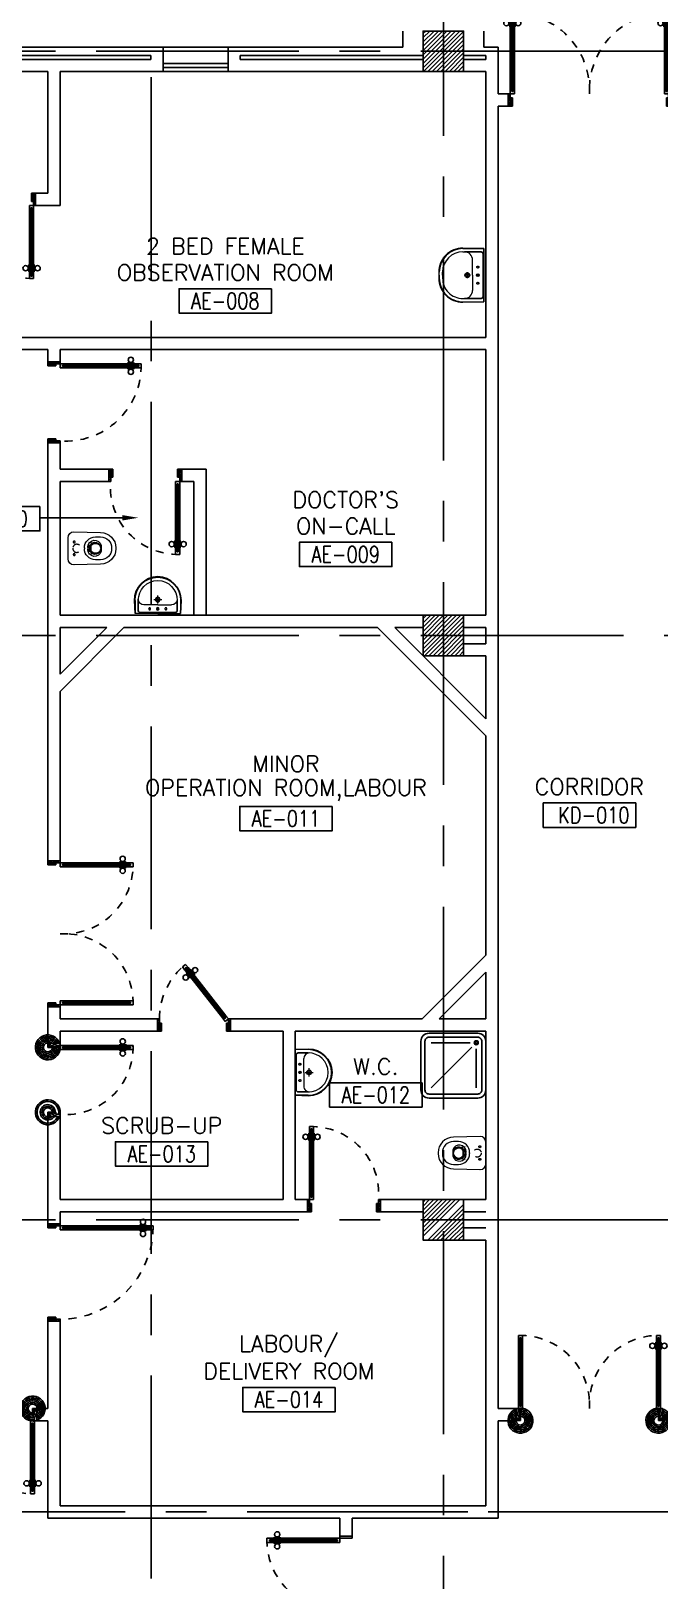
# Model space of a CAD drawing. Extents: x 417866.9 to 417960.2, y 43448 to 43538.2.
# Drawn here: x 417882.81 to 417890.55, y 43506.84 to 43525.94 of the extents above; entities that cross this region are included whole.
import ezdxf
from ezdxf.enums import TextEntityAlignment as Align

# ---------------------------------------------------------------- set-up
doc = ezdxf.new("R2010")
doc.units = 0
doc.header["$MEASUREMENT"] = 0
for name, pattern in [('CENTER', [2, 1.25, -0.25, 0.25, -0.25]), ('CENTERX2', [4, 2.5, -0.5, 0.5, -0.5]), ('DASHED', [0.75, 0.5, -0.25]), ('HIDDEN', [0.375, 0.25, -0.125]), ('HIDDEN2', [0.1875, 0.125, -0.0625])]:
    doc.linetypes.add(name, pattern=pattern)
doc.layers.get('0').update_dxf_attribs({"linetype": 'CONTINUOUS'})
for name, color, linetype in [('AXES', 11, 'CENTERX2'), ('AXES1', 9, 'CENTER'), ('COL', 2, 'CONTINUOUS'), ('DIM', 4, 'CONTINUOUS'), ('DOOR', 4, 'CONTINUOUS'), ('DOOR-DIM', 3, 'CONTINUOUS'), ('FIX', 3, 'CONTINUOUS'), ('HAT', 8, 'CONTINUOUS'), ('INSUL', 7, 'CONTINUOUS'), ('RM-BOX', 2, 'CONTINUOUS'), ('RM-IND', 5, 'CONTINUOUS'), ('RM-NAME', 2, 'CONTINUOUS'), ('RM-NO', 2, 'CONTINUOUS'), ('WALL', 3, 'CONTINUOUS'), ('WIN', 5, 'CONTINUOUS')]:
    doc.layers.add(name, color=color, linetype=linetype)
doc.layers.get('DIM').off()
doc.layers.get('DOOR-DIM').off()
doc.styles.add('ROMANS', font='ROMANS.shx', dxfattribs={"width": 0.6})

# ---------------------------------------------------------------- blocks, each defined once
blk = doc.blocks.new('A$C272A55A0')
at = {"layer": 'DOOR', "color": 0, "linetype": 'ByBlock'}
for p, q in [((0, 900), (0, 1050)), ((50, 1050), (0, 1050)), ((50, 950), (50, 1050)), ((1750, 950), (1750, 1050)), ((1750, 1050), (1800, 1050)), ((1800, 1050), (1800, 900)), ((0, 900), (25, 900)), ((25, 950), (50, 950)), ((25, 900), (25, 950)), ((75, 900), (25, 900)), ((25, 850), (25, 900)), ((42, 850), (25, 850)), ((58, 870), (42, 870)), ((42, 870), (42, 850)), ((58, 850), (58, 870)), ((75, 850), (58, 850)), ((75, 900), (75, 850)), ((1725, 900), (1775, 900)), ((1725, 900), (1725, 850)), ((1725, 850), (1742, 850)), ((1742, 870), (1758, 870)), ((1742, 850), (1742, 870)), ((1775, 950), (1750, 950)), ((1758, 870), (1758, 850)), ((1758, 850), (1775, 850)), ((1775, 900), (1775, 950)), ((1800, 900), (1775, 900)), ((1775, 850), (1775, 900)), ((25, 50), (42, 50)), ((25, 50), (25, 0)), ((25, 0), (75, 0)), ((75, 0), (25, 0)), ((42, 50), (42, 30)), ((42, 30), (58, 30)), ((58, 50), (75, 50)), ((58, 50), (58, 30)), ((75, 50), (75, 0)), ((1718, 160), (1709, 160)), ((1709, 95), (1709, 160)), ((1718, 95), (1709, 95)), ((1725, 173), (1718, 173)), ((1718, 173), (1718, 83)), ((1718, 95), (1718, 160)), ((1725, 83), (1718, 83)), ((1742, 50), (1725, 50)), ((1725, 50), (1725, 0)), ((1775, 0), (1725, 0)), ((1725, 0), (1775, 0)), ((1742, 50), (1742, 30)), ((1758, 30), (1742, 30)), ((1775, 50), (1758, 50)), ((1758, 50), (1758, 30)), ((1775, 173), (1782, 173)), ((1775, 83), (1782, 83)), ((1775, 50), (1775, 0)), ((1782, 173), (1782, 83)), ((1782, 160), (1791, 160)), ((1782, 95), (1782, 160)), ((1782, 95), (1791, 95)), ((1791, 95), (1791, 160))]:
    blk.add_line(p, q, dxfattribs=at)
at = {"layer": 'DOOR', "color": 9, "linetype": 'ByBlock'}
for p, q in [((50, 1050), (0, 1010)), ((50, 1050), (0, 937)), ((50, 1050), (37, 950)), ((1750, 1050), (1800, 1010)), ((1750, 1050), (1800, 937)), ((1750, 1050), (1763, 950))]:
    blk.add_line(p, q, dxfattribs=at)
at = {"layer": 'DOOR', "linetype": 'ByBlock'}
for p, q in [((25, 850), (25, 50)), ((42, 850), (42, 50)), ((58, 850), (58, 50)), ((75, 50), (75, 850)), ((1725, 50), (1725, 850)), ((1742, 850), (1742, 50)), ((1758, 850), (1758, 50)), ((1775, 850), (1775, 50))]:
    blk.add_line(p, q, dxfattribs=at)
at = {"layer": 'DOOR', "color": 0, "linetype": 'ByBlock'}
for centre in [(1676, 128), (1824, 128)]:
    blk.add_circle(centre, 32.4, dxfattribs=at)
at = {"layer": 'DOOR', "color": 9, "linetype": 'ByBlock'}
for centre, radius, start, end in [((50, 1050), 54.4, 203.2074, 270), ((50, 1050), 74.4, 227.7764, 270), ((50, 1050), 94.4, 238.0182, 270), ((50, 1050), 34.4, 180, 270), ((50, 1050), 14.4, 180, 270), ((1750, 1050), 14.4, 270, 0), ((1750, 1050), 34.4, 270, 0), ((1750, 1050), 54.4, 270, 336.7926), ((1750, 1050), 74.4, 270, 312.2236), ((1750, 1050), 94.4, 270, 301.9818), ((50, 1050), 114, 244.0838, 257.3774), ((50, 1050), 134, 248.1598, 259.28), ((50, 1050), 154, 251.1053, 256.2858), ((1750, 1050), 114, 282.6226, 295.9162), ((1750, 1050), 134, 280.72, 291.8402), ((1750, 1050), 154, 283.7142, 288.8947)]:
    blk.add_arc(centre, radius, start, end, dxfattribs=at)
at = {"layer": 'DOOR', "linetype": 'HIDDEN', "ltscale": 0.5}
for centre, start, end in [((50, 851), 268.3174, 3.2965), ((1750, 851), 176.7035, 271.6826)]:
    blk.add_arc(centre, 851, start, end, dxfattribs=at)
at = {"layer": 'WALL', "linetype": 'ByBlock'}
blk.add_line((1800, 900), (1800, 1050), dxfattribs=at)
blk = doc.blocks.new('RM1')
at = {"layer": 'RM-BOX'}
blk.add_lwpolyline([(570, -200), (-570, -200), (-570, -500), (570, -500)], close=True, dxfattribs=at)
at = {"layer": 'RM-NAME', "style": 'ROMANS'}
for tag, p in [('ROOMNAME1', (0, 324)), ('ROOMNAME2', (0, 0))]:
    blk.add_attdef(tag, text='', height=200, dxfattribs=at).set_placement(p, align=Align.MIDDLE)
at = {"layer": 'RM-NO', "style": 'ROMANS', "width": 0.8}
blk.add_attdef('ROOMNO', text='', height=200, dxfattribs=at).set_placement((0, -350), align=Align.MIDDLE)
blk = doc.blocks.new('COL50')
at = {"layer": 'COL'}
blk.add_lwpolyline([(-250, 250), (-250, -250), (250, -250), (250, 250)], close=True, dxfattribs=at)
blk = doc.blocks.new('*X528')
at = {"color": 0}
for p, q in [((193089, 55150), (193540, 55601)), ((193089, 55203), (193487, 55601)), ((193089, 55256), (193434, 55601)), ((193089, 55309), (193381, 55601)), ((193089, 55362), (193328, 55601)), ((193089, 55415), (193275, 55601)), ((193089, 55468), (193222, 55601)), ((193089, 55521), (193169, 55601)), ((193089, 55574), (193116, 55601)), ((193146, 55101), (193589, 55544)), ((193199, 55101), (193589, 55491)), ((193252, 55101), (193589, 55438)), ((193305, 55101), (193589, 55385)), ((193358, 55101), (193589, 55332)), ((193411, 55101), (193589, 55278)), ((193464, 55101), (193589, 55225)), ((193517, 55101), (193589, 55172)), ((193570, 55101), (193589, 55119))]:
    blk.add_line(p, q, dxfattribs=at)
blk = doc.blocks.new('*X480')
at = {"color": 0}
for p, q in [((80579, 62336), (81044, 62801)), ((80579, 62389), (80991, 62801)), ((80579, 62442), (80938, 62801)), ((80579, 62495), (80885, 62801)), ((80579, 62548), (80832, 62801)), ((80579, 62601), (80779, 62801)), ((80579, 62654), (80726, 62801)), ((80579, 62707), (80673, 62801)), ((80579, 62760), (80620, 62801)), ((80597, 62301), (81079, 62783)), ((80650, 62301), (81079, 62730)), ((80703, 62301), (81079, 62677)), ((80756, 62301), (81079, 62624)), ((80810, 62301), (81079, 62571)), ((80863, 62301), (81079, 62518)), ((80916, 62301), (81079, 62465)), ((80969, 62301), (81079, 62412)), ((81022, 62301), (81079, 62359)), ((81075, 62301), (81079, 62306))]:
    blk.add_line(p, q, dxfattribs=at)
blk = doc.blocks.new('A$C010A25D0')
at = {"layer": 'DOOR', "color": 0, "linetype": 'ByBlock'}
for p, q in [((0, 2031), (0, 1981)), ((0, 1981), (0, 2031)), ((50, 2031), (0, 2031)), ((50, 1981), (0, 1981)), ((30, 2014), (30, 1998)), ((50, 2014), (30, 2014)), ((50, 1998), (30, 1998)), ((50, 2031), (50, 2014)), ((50, 1998), (50, 1981)), ((83, 2031), (83, 2038)), ((173, 2038), (83, 2038)), ((83, 1981), (83, 1974)), ((173, 1974), (83, 1974)), ((95, 2038), (95, 2047)), ((95, 2047), (160, 2047)), ((95, 2038), (160, 2038)), ((95, 1974), (95, 1965)), ((95, 1974), (160, 1974)), ((95, 1965), (160, 1965)), ((160, 2038), (160, 2047)), ((160, 1974), (160, 1965)), ((173, 2031), (173, 2038)), ((173, 1981), (173, 1974)), ((950, 2014), (950, 2031)), ((950, 2031), (1000, 2031)), ((970, 2014), (950, 2014)), ((950, 1981), (950, 1998)), ((950, 1998), (970, 1998)), ((1000, 1981), (950, 1981)), ((970, 1998), (970, 2014)), ((1000, 2056), (1000, 2031)), ((1000, 2056), (1150, 2056)), ((1000, 1981), (1000, 2031)), ((1000, 2031), (1050, 2031)), ((1050, 2031), (1050, 2006)), ((1050, 2006), (1150, 2006)), ((1150, 2006), (1150, 2056)), ((50, 131), (0, 131)), ((0, 131), (0, 81)), ((0, 81), (0, 131)), ((50, 81), (0, 81)), ((50, 114), (30, 114)), ((30, 98), (30, 114)), ((50, 98), (30, 98)), ((50, 114), (50, 131)), ((50, 81), (50, 98)), ((173, 138), (83, 138)), ((83, 131), (83, 138)), ((83, 81), (83, 74)), ((173, 74), (83, 74)), ((95, 147), (160, 147)), ((95, 138), (95, 147)), ((95, 138), (160, 138)), ((95, 74), (160, 74)), ((95, 74), (95, 65)), ((95, 65), (160, 65)), ((160, 138), (160, 147)), ((160, 74), (160, 65)), ((173, 131), (173, 138)), ((173, 81), (173, 74)), ((1000, 131), (950, 131)), ((950, 131), (950, 114)), ((950, 114), (970, 114)), ((970, 98), (950, 98)), ((950, 98), (950, 81)), ((950, 81), (1000, 81)), ((970, 114), (970, 98)), ((1000, 131), (1000, 81)), ((1000, 56), (1000, 81)), ((1000, 81), (1050, 81)), ((1000, 56), (1150, 56)), ((1050, 81), (1050, 106)), ((1050, 106), (1150, 106)), ((1150, 106), (1150, 56))]:
    blk.add_line(p, q, dxfattribs=at)
at = {"layer": 'DOOR', "linetype": 'ByBlock'}
for p, q in [((950, 2031), (50, 2031)), ((950, 2014), (50, 2014)), ((950, 1998), (50, 1998)), ((50, 1981), (950, 1981)), ((50, 131), (950, 131)), ((950, 114), (50, 114)), ((950, 98), (50, 98)), ((950, 81), (50, 81)), ((1150, 56), (1000, 56))]:
    blk.add_line(p, q, dxfattribs=at)
at = {"layer": 'DOOR', "color": 9, "linetype": 'ByBlock'}
for p, q in [((1150, 2006), (1037, 2056)), ((1150, 2006), (1050, 2019)), ((1150, 2006), (1110, 2056)), ((1150, 106), (1037, 56)), ((1150, 106), (1050, 93)), ((1150, 106), (1110, 56))]:
    blk.add_line(p, q, dxfattribs=at)
at = {"layer": 'DOOR', "color": 0, "linetype": 'ByBlock'}
for centre in [(128, 2079), (128, 1932), (128, 179), (128, 32)]:
    blk.add_circle(centre, 32.4, dxfattribs=at)
at = {"layer": 'DOOR', "linetype": 'HIDDEN', "ltscale": 0.5}
for centre, start, end in [((951, 2006), 178.494, 272.9568), ((951, 106), 87.0432, 181.506)]:
    blk.add_arc(centre, 951, start, end, dxfattribs=at)
at = {"layer": 'DOOR', "color": 9, "linetype": 'ByBlock'}
for centre, radius, start, end in [((1150, 2006), 154, 161.1053, 166.2858), ((1150, 2006), 134, 158.1598, 169.28), ((1150, 2006), 114, 154.0838, 167.3774), ((1150, 2006), 94.4, 148.0182, 180), ((1150, 2006), 74.4, 137.7764, 180), ((1150, 2006), 54.4, 113.2074, 180), ((1150, 2006), 34.4, 90, 180), ((1150, 2006), 14.4, 90, 180), ((1150, 106), 154, 193.7142, 198.8947), ((1150, 106), 134, 190.72, 201.8402), ((1150, 106), 114, 192.6226, 205.9162), ((1150, 106), 94.4, 180, 211.9818), ((1150, 106), 74.4, 180, 222.2236), ((1150, 106), 54.4, 180, 246.7926), ((1150, 106), 34.4, 180, 270), ((1150, 106), 14.4, 180, 270)]:
    blk.add_arc(centre, radius, start, end, dxfattribs=at)
at = {"layer": 'WALL'}
blk.add_line((1000, 56), (1150, 56), dxfattribs=at)
blk = doc.blocks.new('*X479')
at = {"color": 0}
for p, q in [((80579, 69548), (81032, 70001)), ((80579, 69601), (80979, 70001)), ((80579, 69654), (80926, 70001)), ((80579, 69707), (80873, 70001)), ((80579, 69760), (80820, 70001)), ((80579, 69814), (80767, 70001)), ((80579, 69867), (80714, 70001)), ((80579, 69920), (80661, 70001)), ((80579, 69973), (80608, 70001)), ((80585, 69501), (81079, 69995)), ((80638, 69501), (81079, 69942)), ((80691, 69501), (81079, 69889)), ((80744, 69501), (81079, 69836)), ((80797, 69501), (81079, 69783)), ((80850, 69501), (81079, 69730)), ((80903, 69501), (81079, 69677)), ((80956, 69501), (81079, 69624)), ((81009, 69501), (81079, 69571)), ((81062, 69501), (81079, 69518))]:
    blk.add_line(p, q, dxfattribs=at)
blk = doc.blocks.new('A$C24ED45A6')
at = {"layer": 'DOOR', "color": 0, "linetype": 'ByBlock'}
for p, q in [((925, 1100), (925, 1150)), ((925, 1150), (975, 1150)), ((975, 1150), (925, 1150)), ((975, 1100), (975, 1150)), ((909, 1055), (909, 990)), ((918, 1055), (909, 1055)), ((918, 990), (909, 990)), ((918, 978), (918, 1068)), ((925, 1068), (918, 1068)), ((918, 1055), (918, 990)), ((925, 978), (918, 978)), ((942, 1100), (925, 1100)), ((942, 1100), (942, 1120)), ((958, 1120), (942, 1120)), ((958, 1100), (958, 1120)), ((975, 1100), (958, 1100)), ((975, 1068), (982, 1068)), ((975, 978), (982, 978)), ((982, 978), (982, 1068)), ((982, 1055), (982, 990)), ((982, 1055), (991, 1055)), ((982, 990), (991, 990)), ((991, 1055), (991, 990)), ((925, 150), (925, 200)), ((925, 200), (942, 200)), ((942, 200), (942, 180)), ((958, 180), (958, 200)), ((958, 200), (975, 200)), ((975, 200), (975, 150)), ((0, 0), (0, 150)), ((0, 150), (25, 150)), ((50, 0), (0, 0)), ((25, 150), (25, 100)), ((25, 100), (50, 100)), ((50, 100), (50, 0)), ((925, 150), (975, 150)), ((942, 180), (958, 180)), ((975, 100), (950, 100)), ((950, 100), (950, 0)), ((1000, 150), (975, 150)), ((975, 150), (975, 100)), ((1000, 150), (1000, 0)), ((950, 0), (1000, 0))]:
    blk.add_line(p, q, dxfattribs=at)
at = {"layer": 'DOOR', "linetype": 'ByBlock'}
for p, q in [((925, 1100), (925, 200)), ((942, 200), (942, 1100)), ((958, 200), (958, 1100)), ((975, 200), (975, 1100))]:
    blk.add_line(p, q, dxfattribs=at)
at = {"layer": 'DOOR', "color": 9, "linetype": 'ByBlock'}
for p, q in [((50, 0), (0, 114)), ((50, 0), (0, 40)), ((50, 0), (37, 100)), ((950, 0), (1000, 114)), ((950, 0), (963, 100)), ((950, 0), (1000, 40))]:
    blk.add_line(p, q, dxfattribs=at)
at = {"layer": 'DOOR', "color": 0, "linetype": 'ByBlock'}
for centre in [(876, 1023), (1024, 1023)]:
    blk.add_circle(centre, 32.4, dxfattribs=at)
at = {"layer": 'DOOR', "linetype": 'HIDDEN', "ltscale": 0.5}
blk.add_arc((950, 222), 928, 88.456, 184.4816, dxfattribs=at)
at = {"layer": 'DOOR', "color": 9, "linetype": 'ByBlock'}
for centre, radius, start, end in [((50, 0), 154, 103.7142, 108.8947), ((50, 0), 134, 100.72, 111.8402), ((50, 0), 114, 102.6226, 115.9162), ((50, 0), 94.4, 90, 121.9818), ((50, 0), 74.4, 90, 132.2236), ((50, 0), 54.4, 90, 156.7926), ((50, 0), 34.4, 90, 180), ((50, 0), 14.4, 90, 180), ((950, 0), 94.4, 58.0182, 90), ((950, 0), 74.4, 47.7764, 90), ((950, 0), 54.4, 23.2074, 90), ((950, 0), 34.4, 0, 90), ((950, 0), 14.4, 0, 90), ((950, 0), 134, 68.1598, 79.28), ((950, 0), 114, 64.0838, 77.3774), ((950, 0), 154, 71.1053, 76.2858)]:
    blk.add_arc(centre, radius, start, end, dxfattribs=at)
at = {"layer": 'WALL'}
blk.add_line((1000, 0), (1000, 150), dxfattribs=at)
blk = doc.blocks.new('DOOR90')
at = {"layer": 'DOOR', "color": 7, "linetype": 'ByBlock'}
for p, q in [((-150, 0), (0, 0)), ((-150, 0), (-150, -25)), ((0, -50), (-114, 0)), ((0, -50), (-40, 0)), ((0, -50), (0, 0)), ((-1000, -25), (-1050, -25)), ((-1050, -75), (-1050, -25)), ((-1050, -25), (-1050, -75)), ((-1000, -75), (-1050, -75)), ((-1000, -42), (-1020, -42)), ((-1020, -42), (-1020, -58)), ((-1000, -58), (-1020, -58)), ((-1000, -25), (-1000, -42)), ((-1000, -58), (-1000, -75)), ((-878, -18), (-968, -18)), ((-968, -25), (-968, -18)), ((-968, -75), (-968, -82)), ((-878, -82), (-968, -82)), ((-955, -9), (-890, -9)), ((-955, -18), (-955, -9)), ((-955, -18), (-890, -18)), ((-955, -82), (-890, -82)), ((-955, -82), (-955, -91)), ((-955, -91), (-890, -91)), ((-890, -18), (-890, -9)), ((-890, -82), (-890, -91)), ((-878, -25), (-878, -18)), ((-878, -75), (-878, -82)), ((-200, -25), (-150, -25)), ((-200, -42), (-200, -25)), ((-180, -42), (-200, -42)), ((-200, -58), (-180, -58)), ((-200, -75), (-200, -58)), ((-150, -75), (-200, -75)), ((-180, -58), (-180, -42)), ((-150, -25), (-100, -25)), ((-150, -75), (-150, -25)), ((-100, -25), (-100, -50)), ((0, -50), (-100, -37)), ((-100, -50), (0, -50)), ((-150, -875), (-100, -875)), ((-150, -900), (-150, -875)), ((-150, -900), (0, -900)), ((0, -900), (-150, -900)), ((0, -850), (-114, -900)), ((-100, -875), (-100, -850)), ((0, -850), (-100, -863)), ((-100, -850), (0, -850)), ((0, -850), (-40, -900)), ((0, -850), (0, -900))]:
    blk.add_line(p, q, dxfattribs=at)
at = {"layer": 'DOOR', "linetype": 'ByBlock'}
for p, q in [((-200, -25), (-1000, -25)), ((-200, -42), (-1000, -42)), ((-200, -58), (-1000, -58)), ((-1000, -75), (-200, -75))]:
    blk.add_line(p, q, dxfattribs=at)
at = {"layer": 'DOOR', "color": 7, "linetype": 'ByBlock'}
for centre in [(-923, 24), (-923, -124)]:
    blk.add_circle(centre, 32.4, dxfattribs=at)
for centre, radius, start, end in [((0, -50), 154, 161.1053, 166.2858), ((0, -50), 94.4, 148.0182, 180), ((0, -50), 134, 158.1598, 169.28), ((0, -50), 114, 154.0838, 167.3774), ((0, -50), 74.4, 137.7764, 180), ((0, -50), 54.4, 113.2074, 180), ((0, -50), 34.4, 90, 180), ((0, -50), 14.4, 90, 180), ((0, -850), 154, 193.7142, 198.8947), ((0, -850), 134, 190.72, 201.8402), ((0, -850), 94.4, 180, 211.9818), ((0, -850), 74.4, 180, 222.2236), ((0, -850), 54.4, 180, 246.7926), ((0, -850), 34.4, 180, 270), ((0, -850), 14.4, 180, 270)]:
    blk.add_arc(centre, radius, start, end, dxfattribs=at)
at = {"layer": 'DOOR', "linetype": 'HIDDEN', "ltscale": 0.5}
blk.add_arc((-222, -50), 828, 178.2701, 275.003, dxfattribs=at)
blk = doc.blocks.new('LAV1')
at = {"layer": 'FIX', "linetype": 'ByBlock', "ltscale": 0.3}
for p, q in [((-287, 210), (-280, 50)), ((-240, 210), (-240, 85)), ((240, 210), (240, 85)), ((287, 210), (280, 50)), ((0, 60), (-215, 60)), ((0, 60), (215, 60))]:
    blk.add_line(p, q, dxfattribs=at)
at = {"layer": 'FIX', "linetype": 'Continuous', "lineweight": 20}
for p, q in [((-280, 210), (-280, 50)), ((280, 210), (280, 50)), ((0, 50), (-280, 50)), ((0, 50), (-247, 50)), ((0, 155), (-170, 155)), ((0, 155), (170, 155)), ((0, 50), (280, 50)), ((0, 50), (247, 50))]:
    blk.add_line(p, q, dxfattribs=at)
at = {"layer": 'FIX', "linetype": 'DASHED', "lineweight": 20, "ltscale": 0.05}
for p, q in [((50, 220), (-50, 220)), ((0, 170), (0, 270)), ((0, 170), (0, 270))]:
    blk.add_line(p, q, dxfattribs=at)
at = {"layer": 'FIX', "lineweight": 20}
for p, q in [((16, 107), (-15, 107)), ((0, 92), (0, 123))]:
    blk.add_line(p, q, dxfattribs=at)
for centre, radius in [((0, 220), 29.5), ((0, 220), 22.5), ((0, 107), 15.5)]:
    blk.add_circle(centre, radius, dxfattribs=at)
at = {"layer": 'FIX', "linetype": 'HIDDEN', "lineweight": 20, "ltscale": 0.05}
for centre in [(-100, 107), (100, 107)]:
    blk.add_circle(centre, 12.4, dxfattribs=at)
at = {"layer": 'FIX', "linetype": 'ByBlock', "ltscale": 0.3}
for centre, radius, start, end in [((5, 212), 292, 90.9964, 180.3903), ((-5, 212), 292, 359.6097, 89.0036), ((-215, 85), 25, 180, 270), ((215, 85), 25, 270, 0)]:
    blk.add_arc(centre, radius, start, end, dxfattribs=at)
at = {"layer": 'FIX', "linetype": 'Continuous', "lineweight": 20}
for centre, radius, start, end in [((5, 212), 285, 91.0202, 180.4), ((5, 212), 245, 91.1813, 180.4657), ((-5, 212), 285, 359.6, 88.9798), ((-5, 212), 245, 359.5343, 88.8187), ((-170, 225), 70, 180, 270), ((170, 225), 70, 270, 0)]:
    blk.add_arc(centre, radius, start, end, dxfattribs=at)
blk = doc.blocks.new('WC1')
at = {"layer": 'FIX', "lineweight": 20}
for p, q in [((35, 204), (-293, 194)), ((-482, 5), (-482, -5)), ((-429, 5), (-429, -5)), ((-289, 24), (-295, 0)), ((-295, 0), (-289, -24)), ((-230, 141), (-293, 141)), ((-150, 76), (-245, 60)), ((-94, 5), (-94, -5)), ((108, 0), (108, 131)), ((108, -131), (108, 0)), ((-293, -141), (-230, -141)), ((-245, -60), (-150, -76)), ((-293, -194), (35, -204)), ((32, -204), (35, -204))]:
    blk.add_line(p, q, dxfattribs=at)
at = {"layer": 'FIX', "linetype": 'Continuous', "lineweight": 20}
blk.add_line((-175, -47), (-175, 45), dxfattribs=at)
at = {"layer": 'FIX', "linetype": 'HIDDEN2', "lineweight": 20, "ltscale": 0.3}
blk.add_circle((0, 0), 49.8, dxfattribs=at)
at = {"layer": 'FIX', "linetype": 'HIDDEN', "lineweight": 20, "ltscale": 0.05}
for centre in [(32, 78), (32, -77)]:
    blk.add_circle(centre, 11.6, dxfattribs=at)
at = {"layer": 'FIX', "lineweight": 20}
for centre, radius, start, end in [((-293, 5), 189, 90, 180), ((35, 131), 73, 360, 90), ((-293, 5), 136, 90, 180), ((-228, -7), 68.2, 128.9242, 152.8468), ((-219, -18), 82, 108.496, 128.9242), ((-230, 5), 136, 360, 90), ((-293, -5), 189, 180, 270), ((-293, -5), 136, 180, 270), ((-228, 7), 68.2, 207.1532, 231.0758), ((-219, 18), 82, 231.0758, 251.504), ((-230, -5), 136, 270, 0), ((35, -131), 73, 270, 0)]:
    blk.add_arc(centre, radius, start, end, dxfattribs=at)
at = {"layer": 'FIX', "linetype": 'Continuous', "lineweight": 20}
for centre, start, end in [((-198, 46), 357.6662, 91.6121), ((-197, -46), 268.3879, 2.3338)]:
    blk.add_arc(centre, 22.3, start, end, dxfattribs=at)
blk = doc.blocks.new('LAV-003')
at = {"layer": 'FIX', "linetype": 'ByBlock'}
blk.add_line((-328, -25), (328, -25), dxfattribs=at)
at = {"layer": 'FIX', "linetype": 'Continuous', "lineweight": 20}
for p, q in [((-328, -285), (-328, -25)), ((0, -165), (-187, -165)), ((0, -165), (187, -165)), ((328, -285), (328, -25)), ((-288, -285), (-288, -265)), ((287, -285), (287, -265)), ((0, -535), (-38, -535)), ((0, -535), (38, -535)), ((0, -575), (-38, -575)), ((0, -575), (38, -575))]:
    blk.add_line(p, q, dxfattribs=at)
at = {"layer": 'FIX', "linetype": 'ByBlock', "ltscale": 0.3}
for p, q in [((-288, -265), (-288, -60)), ((0, -35), (-262, -35)), ((0, -35), (262, -35)), ((287, -265), (287, -60))]:
    blk.add_line(p, q, dxfattribs=at)
at = {"layer": 'FIX', "lineweight": 20}
for p, q in [((-16, -101), (15, -101)), ((0, -85), (0, -116))]:
    blk.add_line(p, q, dxfattribs=at)
at = {"layer": 'FIX', "linetype": 'DASHED', "lineweight": 20, "ltscale": 0.04}
for p, q in [((-36, -230), (37, -230)), ((0, -194), (0, -266))]:
    blk.add_line(p, q, dxfattribs=at)
at = {"layer": 'FIX', "linetype": 'Continuous', "lineweight": 20}
blk.add_lwpolyline([(295, -25), (0, -25), (-328, -25), (-334, -285, 0.414214), (-38, -582), (0, -582), (38, -582, 0.414214), (334, -285), (328, -25), (0, -25)], format="xyb", dxfattribs=at)
at = {"layer": 'FIX', "linetype": 'HIDDEN', "lineweight": 20, "ltscale": 0.05}
for centre in [(-100, -101), (100, -101)]:
    blk.add_circle(centre, 12.4, dxfattribs=at)
at = {"layer": 'FIX', "lineweight": 20}
for centre, radius in [((0, -101), 15.5), ((0, -230), 29.5), ((0, -230), 22.5)]:
    blk.add_circle(centre, radius, dxfattribs=at)
at = {"layer": 'FIX', "linetype": 'ByBlock', "ltscale": 0.3}
for centre, start, end in [((-262, -60), 90, 180), ((262, -60), 0, 90)]:
    blk.add_arc(centre, 25, start, end, dxfattribs=at)
at = {"layer": 'FIX', "linetype": 'Continuous', "lineweight": 20}
for centre, radius, start, end in [((-187, -265), 100, 90, 180), ((187, -265), 100, 0, 90), ((-38, -285), 290, 180, 270), ((-38, -285), 250, 180, 270), ((38, -285), 290, 270, 0), ((38, -285), 250, 270, 0)]:
    blk.add_arc(centre, radius, start, end, dxfattribs=at)
blk = doc.blocks.new('DOOR100')
at = {"layer": 'DOOR', "color": 7, "linetype": 'ByBlock'}
for p, q in [((-91, 1205), (-91, 1140)), ((-82, 1205), (-91, 1205)), ((-82, 1128), (-82, 1218)), ((-75, 1218), (-82, 1218)), ((-82, 1205), (-82, 1140)), ((-75, 1250), (-75, 1300)), ((-75, 1300), (-25, 1300)), ((-25, 1300), (-75, 1300)), ((-58, 1250), (-75, 1250)), ((-58, 1250), (-58, 1270)), ((-42, 1270), (-58, 1270)), ((-42, 1250), (-42, 1270)), ((-25, 1250), (-42, 1250)), ((-25, 1250), (-25, 1300)), ((-25, 1218), (-18, 1218)), ((-18, 1128), (-18, 1218)), ((-18, 1205), (-18, 1140)), ((-18, 1205), (-9, 1205)), ((-9, 1205), (-9, 1140)), ((-82, 1140), (-91, 1140)), ((-75, 1128), (-82, 1128)), ((-25, 1128), (-18, 1128)), ((-18, 1140), (-9, 1140)), ((-75, 200), (-58, 200)), ((-75, 150), (-75, 200)), ((-58, 200), (-58, 180)), ((-42, 200), (-25, 200)), ((-42, 180), (-42, 200)), ((-25, 200), (-25, 150)), ((-1200, 0), (-1200, 150)), ((-1200, 150), (-1175, 150)), ((-1200, 150), (-1200, 0)), ((-1150, 0), (-1200, 114)), ((-1150, 0), (-1200, 40)), ((-1150, 0), (-1200, 0)), ((-1175, 150), (-1175, 100)), ((-1175, 100), (-1150, 100)), ((-1150, 0), (-1163, 100)), ((-1150, 100), (-1150, 0)), ((-75, 150), (-25, 150)), ((-58, 180), (-42, 180)), ((-50, 0), (0, 114)), ((-50, 100), (-50, 0)), ((-50, 0), (-37, 100)), ((-25, 100), (-50, 100)), ((-50, 0), (0, 40)), ((-50, 0), (0, 0)), ((0, 150), (-25, 150)), ((-25, 150), (-25, 100)), ((0, 0), (0, 150)), ((0, 150), (0, 0))]:
    blk.add_line(p, q, dxfattribs=at)
at = {"layer": 'DOOR', "linetype": 'ByBlock'}
for p, q in [((-75, 1250), (-75, 200)), ((-58, 200), (-58, 1250)), ((-42, 200), (-42, 1250)), ((-25, 200), (-25, 1250))]:
    blk.add_line(p, q, dxfattribs=at)
at = {"layer": 'DOOR', "color": 7, "linetype": 'ByBlock'}
for centre in [(-124, 1173), (24, 1173)]:
    blk.add_circle(centre, 32.4, dxfattribs=at)
at = {"layer": 'DOOR', "linetype": 'HIDDEN', "ltscale": 0.5}
blk.add_arc((-25, 150), 1150, 90, 180, dxfattribs=at)
at = {"layer": 'DOOR', "color": 7, "linetype": 'ByBlock'}
for centre, radius, start, end in [((-1150, 0), 154, 103.7142, 108.8947), ((-1150, 0), 134, 100.72, 111.8402), ((-1150, 0), 94.4, 90, 121.9818), ((-1150, 0), 74.4, 90, 132.2236), ((-1150, 0), 54.4, 90, 156.7926), ((-1150, 0), 34.4, 90, 180), ((-1150, 0), 14.4, 90, 180), ((-50, 0), 94.4, 58.0182, 90), ((-50, 0), 74.4, 47.7764, 90), ((-50, 0), 54.4, 23.2074, 90), ((-50, 0), 34.4, 0, 90), ((-50, 0), 14.4, 0, 90), ((-50, 0), 134, 68.1598, 79.28), ((-50, 0), 114, 64.0838, 77.3774), ((-50, 0), 154, 71.1053, 76.2858)]:
    blk.add_arc(centre, radius, start, end, dxfattribs=at)
blk = doc.blocks.new('DOOR90C')
at = {"layer": 'DOOR', "color": 7, "linetype": 'ByBlock'}
for p, q in [((150, 900), (0, 900)), ((0, 900), (0, 875)), ((0, 875), (50, 875)), ((150, 850), (36, 900)), ((50, 875), (50, 850)), ((150, 850), (50, 863)), ((50, 850), (150, 850)), ((150, 850), (110, 900)), ((150, 850), (150, 900)), ((-641, 591), (-672, 552)), ((-672, 552), (-641, 591)), ((-602, 560), (-641, 591)), ((-633, 521), (-672, 552)), ((-638, 546), (-628, 559)), ((-622, 534), (-638, 546)), ((-633, 521), (-622, 534)), ((-613, 547), (-628, 559)), ((-613, 547), (-602, 560)), ((-607, 501), (-612, 495)), ((-541, 440), (-612, 495)), ((-602, 487), (-607, 480)), ((-607, 480), (-556, 440)), ((-602, 487), (-551, 447)), ((-577, 540), (-572, 546)), ((-501, 490), (-572, 546)), ((-562, 538), (-557, 545)), ((-562, 538), (-511, 498)), ((-557, 545), (-506, 505)), ((-551, 447), (-556, 440)), ((-537, 445), (-541, 440)), ((-511, 498), (-506, 505)), ((-506, 485), (-501, 490)), ((-29, 69), (-39, 56)), ((-39, 56), (0, 25)), ((-13, 57), (-29, 69)), ((-9, 95), (-19, 82)), ((-19, 82), (-3, 69)), ((-3, 69), (-13, 57)), ((31, 64), (-9, 95)), ((31, 64), (0, 25)), ((0, 0), (0, 25)), ((0, 25), (50, 25)), ((150, 50), (36, 0)), ((50, 50), (150, 50)), ((150, 50), (50, 37)), ((50, 25), (50, 50)), ((150, 50), (110, 0)), ((150, 50), (150, 0))]:
    blk.add_line(p, q, dxfattribs=at)
at = {"layer": 'DOOR', "linetype": 'ByBlock'}
for p, q in [((-641, 591), (-9, 95)), ((-39, 56), (-633, 521)), ((-29, 69), (-622, 534)), ((-19, 82), (-613, 547))]:
    blk.add_line(p, q, dxfattribs=at)
at = {"layer": 'DOOR', "color": 7, "linetype": 'ByBlock'}
for centre in [(-511, 551), (-602, 435)]:
    blk.add_circle(centre, 32.4, dxfattribs=at)
at = {"layer": 'DOOR', "linetype": 'HIDDEN', "ltscale": 0.5}
blk.add_arc((2, 7), 868, 90.1618, 137.7823, dxfattribs=at)
at = {"layer": 'DOOR', "color": 7, "linetype": 'ByBlock'}
for centre, radius, start, end in [((150, 850), 154, 161.1053, 166.2858), ((150, 850), 134, 158.1598, 169.28), ((150, 850), 94.4, 148.0182, 180), ((150, 850), 74.4, 137.7764, 180), ((150, 850), 54.4, 113.2074, 180), ((150, 850), 34.4, 90, 180), ((150, 850), 14.4, 90, 180), ((150, 50), 134, 190.72, 201.8402), ((150, 50), 114, 192.6226, 205.9162), ((150, 50), 94.4, 180, 211.9818), ((150, 50), 74.4, 180, 222.2236), ((150, 50), 54.4, 180, 246.7926), ((150, 50), 34.4, 180, 270), ((150, 50), 14.4, 180, 270)]:
    blk.add_arc(centre, radius, start, end, dxfattribs=at)
blk = doc.blocks.new('fe-door')
at = {"layer": 'DOOR', "color": 0, "linetype": 'ByBlock'}
for p, q in [((-900, 1775), (-900, 1725)), ((-900, 1725), (-900, 1775)), ((-850, 1775), (-900, 1775)), ((-850, 1725), (-900, 1725)), ((-870, 1758), (-870, 1742)), ((-850, 1758), (-870, 1758)), ((-850, 1742), (-870, 1742)), ((-850, 1775), (-850, 1758)), ((-850, 1742), (-850, 1725)), ((-818, 1775), (-818, 1782)), ((-728, 1782), (-818, 1782)), ((-818, 1725), (-818, 1718)), ((-805, 1782), (-805, 1791)), ((-805, 1791), (-740, 1791)), ((-805, 1782), (-740, 1782)), ((-740, 1782), (-740, 1791)), ((-728, 1775), (-728, 1782)), ((-728, 1725), (-728, 1718)), ((-50, 1758), (-50, 1775)), ((-50, 1775), (0, 1775)), ((-30, 1758), (-50, 1758)), ((-50, 1725), (-50, 1742)), ((-50, 1742), (-30, 1742)), ((0, 1725), (-50, 1725)), ((-30, 1742), (-30, 1758)), ((150, 1800), (0, 1800)), ((0, 1800), (0, 1775)), ((0, 1725), (0, 1775)), ((0, 1775), (150, 1775)), ((150, 1775), (150, 1800)), ((-728, 1718), (-818, 1718)), ((-805, 1718), (-805, 1709)), ((-805, 1718), (-740, 1718)), ((-805, 1709), (-740, 1709)), ((-740, 1718), (-740, 1709)), ((0, 75), (0, 25)), ((0, 75), (50, 75)), ((0, 0), (0, 25)), ((0, 25), (50, 25)), ((150, 25), (0, 25)), ((0, 0), (150, 0)), ((30, 58), (30, 42)), ((50, 58), (30, 58)), ((30, 42), (50, 42)), ((50, 75), (50, 58)), ((50, 42), (50, 25)), ((150, 25), (150, 0)), ((850, 58), (850, 75)), ((850, 75), (900, 75)), ((850, 58), (870, 58)), ((850, 25), (850, 42)), ((850, 42), (870, 42)), ((850, 25), (900, 25)), ((870, 42), (870, 58)), ((900, 25), (900, 75)), ((900, 75), (900, 25))]:
    blk.add_line(p, q, dxfattribs=at)
at = {"layer": 'DOOR', "linetype": 'ByBlock'}
for p, q in [((-50, 1775), (-850, 1775)), ((-50, 1758), (-850, 1758)), ((-50, 1742), (-850, 1742)), ((-850, 1725), (-50, 1725)), ((850, 75), (50, 75)), ((50, 58), (850, 58)), ((50, 42), (850, 42)), ((50, 25), (850, 25))]:
    blk.add_line(p, q, dxfattribs=at)
at = {"layer": 'DOOR', "color": 0, "linetype": 'ByBlock'}
for centre in [(-773, 1824), (-773, 1676)]:
    blk.add_circle(centre, 32.4, dxfattribs=at)
at = {"layer": 'DOOR', "linetype": 'HIDDEN', "ltscale": 0.5}
for centre, start, end in [((-49, 1750), 178.3174, 273.2965), ((49, 50), 358.3174, 93.2965)]:
    blk.add_arc(centre, 851, start, end, dxfattribs=at)
at = {"layer": 'WALL'}
for p, q in [((0, 1800), (150, 1800)), ((0, 0), (150, 0))]:
    blk.add_line(p, q, dxfattribs=at)
at = {"layer": 'WALL', "linetype": 'ByBlock'}
blk.add_line((0, 1800), (150, 1800), dxfattribs=at)

msp = doc.modelspace()

# ---------------------------------------------------------------- linework, layer by layer
at = {"layer": 'AXES'}
for p, q in [((417887.8966, 43448.6529), (417887.8966, 43537.5491)), ((417867.6171, 43525.6943), (417889.6966, 43525.6943)), ((417959.5194, 43525.6943), (417889.6966, 43525.6943)), ((417884.2966, 43466.8743), (417884.2966, 43525.4443)), ((417867.6171, 43518.4943), (417959.5152, 43518.4943)), ((417867.6171, 43511.2943), (417889.6966, 43511.2943)), ((417959.5194, 43511.2943), (417889.6966, 43511.2943)), ((417873.4766, 43507.6943), (417889.6966, 43507.6943)), ((417947.9366, 43507.6943), (417889.6966, 43507.6943))]:
    msp.add_line(p, q, dxfattribs=at)
at = {"layer": 'AXES1'}
msp.add_line((417889.6966, 43507.6943), (417887.2966, 43507.6943), dxfattribs=at)
at = {"layer": 'COL'}
for p, q in [((417887.6466, 43518.7443), (417887.6466, 43518.2443)), ((417888.1466, 43518.7443), (417887.6466, 43518.7443)), ((417888.1466, 43518.2443), (417888.1466, 43518.7443)), ((417887.6466, 43518.2443), (417888.1466, 43518.2443))]:
    msp.add_line(p, q, dxfattribs=at)
msp.add_lwpolyline([(417887.6466, 43525.4443), (417887.6466, 43525.9443), (417888.1466, 43525.9443), (417888.1466, 43525.4443)], close=True, dxfattribs=at)
at = {"layer": 'FIX'}
for p, q in [((417888.2269, 43513.4766), (417887.7446, 43513.4766)), ((417888.2489, 43513.4236), (417887.7446, 43512.9193)), ((417888.3019, 43513.4016), (417888.3019, 43512.9193))]:
    msp.add_line(p, q, dxfattribs=at)
for points in [[(417888.3196, 43512.7943), (417887.7196, 43512.7943, -0.4142136), (417887.6196, 43512.8943), (417887.6196, 43513.4943, -0.4142136), (417887.7196, 43513.5943), (417888.3196, 43513.5943, -0.4142136), (417888.4196, 43513.4943), (417888.4196, 43512.8943, -0.4142136)], [(417888.3196, 43512.8443), (417887.7196, 43512.8443, -0.4142136), (417887.6696, 43512.8943), (417887.6696, 43513.4943, -0.4142136), (417887.7196, 43513.5443), (417888.3196, 43513.5443, -0.4142136), (417888.3696, 43513.4943), (417888.3696, 43512.8943, -0.4142136)]]:
    msp.add_lwpolyline(points, format="xyb", close=True, dxfattribs=at)
for radius in [0.025, 0.015]:
    msp.add_circle((417888.3019, 43513.4766), radius, dxfattribs=at)
at = {"layer": 'INSUL'}
for p, q in [((417880.9466, 43525.6443), (417883.0466, 43525.6443)), ((417880.9466, 43525.5943), (417883.0466, 43525.5943)), ((417884.2928, 43525.6443), (417883.0466, 43525.6443)), ((417884.2928, 43525.5943), (417883.0466, 43525.5943)), ((417884.2928, 43525.6443), (417884.2928, 43525.5943)), ((417887.6466, 43525.6443), (417885.3928, 43525.6443)), ((417885.3928, 43525.6443), (417885.3928, 43525.5943)), ((417887.6466, 43525.5943), (417885.3928, 43525.5943)), ((417888.1466, 43525.6443), (417888.4216, 43525.6443)), ((417888.1466, 43525.6443), (417888.4216, 43525.6443)), ((417888.1466, 43525.6443), (417888.4216, 43525.6443)), ((417888.1466, 43525.5943), (417888.4216, 43525.5943)), ((417888.1466, 43525.5943), (417888.4216, 43525.5943)), ((417888.1466, 43525.5943), (417888.4216, 43525.5943)), ((417888.4216, 43525.5943), (417888.4216, 43525.6443)), ((417888.4216, 43525.5943), (417888.4216, 43525.6443)), ((417888.4216, 43525.5943), (417888.4216, 43525.6443)), ((417888.4216, 43525.5943), (417888.4216, 43525.6443))]:
    msp.add_line(p, q, dxfattribs=at)
at = {"layer": 'RM-IND'}
msp.add_line((417883.9387, 43519.9457), (417882.9238, 43519.9457), dxfattribs=at)
msp.add_solid([(417883.9387, 43519.9123), (417883.9387, 43519.979), (417884.1387, 43519.9457)], dxfattribs=at)
at = {"layer": 'WALL'}
for p, q in [((417887.3966, 43525.9443), (417887.3966, 43525.7443)), ((417888.3966, 43525.9443), (417888.3966, 43525.7443)), ((417881.1966, 43525.7443), (417883.1966, 43525.7443)), ((417884.4428, 43525.7443), (417883.1966, 43525.7443)), ((417884.4428, 43525.7443), (417884.4428, 43525.4443)), ((417884.4428, 43525.7443), (417884.4428, 43525.4443)), ((417887.3966, 43525.7443), (417885.2428, 43525.7443)), ((417885.2428, 43525.7443), (417885.2428, 43525.4443)), ((417885.2428, 43525.7443), (417885.2428, 43525.4443)), ((417888.3966, 43525.7443), (417888.5716, 43525.7443)), ((417888.5716, 43525.7443), (417888.5716, 43525.1693)), ((417888.5716, 43525.7443), (417888.5716, 43525.1693)), ((417880.9466, 43525.4443), (417883.0216, 43525.4443)), ((417883.0216, 43525.4443), (417883.0216, 43523.9443)), ((417884.4428, 43525.4443), (417883.1716, 43525.4443)), ((417883.1716, 43525.4443), (417883.1716, 43523.7943)), ((417887.6466, 43525.4443), (417885.2428, 43525.4443)), ((417888.4216, 43525.4443), (417888.1466, 43525.4443)), ((417888.4216, 43525.4443), (417888.1466, 43525.4443)), ((417888.4216, 43525.4443), (417888.1466, 43525.4443)), ((417888.4216, 43525.4443), (417888.4216, 43522.1693)), ((417888.4216, 43525.4443), (417888.4216, 43522.1693)), ((417888.4216, 43525.4443), (417888.4216, 43522.1693)), ((417888.5716, 43525.1693), (417888.6966, 43525.1693)), ((417888.5716, 43525.1693), (417888.6966, 43525.1693)), ((417888.5716, 43525.1693), (417888.6966, 43525.1693)), ((417888.6966, 43525.1693), (417888.6966, 43525.0193)), ((417888.6966, 43525.1693), (417888.6966, 43525.0193)), ((417888.6966, 43525.1693), (417888.6966, 43525.0193)), ((417888.6966, 43525.1693), (417888.6966, 43525.0193)), ((417888.5716, 43525.0193), (417888.5716, 43508.9693)), ((417888.5716, 43525.0193), (417888.5716, 43508.9693)), ((417888.5716, 43525.0193), (417888.6966, 43525.0193)), ((417888.5716, 43525.0193), (417888.6966, 43525.0193)), ((417888.5716, 43525.0193), (417888.5716, 43508.9693)), ((417888.5716, 43525.0193), (417888.6966, 43525.0193)), ((417888.5716, 43524.6634), (417888.5716, 43508.9693)), ((417883.0216, 43523.9443), (417882.8716, 43523.9443)), ((417882.8716, 43523.9443), (417883.0216, 43523.9443)), ((417882.8716, 43523.9443), (417882.8716, 43523.7943)), ((417882.8716, 43523.9443), (417882.8716, 43523.7943)), ((417883.1716, 43523.7943), (417882.8716, 43523.7943)), ((417882.8716, 43523.7943), (417883.0216, 43523.7943)), ((417882.2966, 43522.1693), (417888.4216, 43522.1693)), ((417887.2966, 43522.1693), (417888.4216, 43522.1693)), ((417882.2966, 43522.0193), (417883.0216, 43522.0193)), ((417883.0216, 43521.8684), (417883.0216, 43522.0193)), ((417883.1716, 43522.0193), (417888.4216, 43522.0193)), ((417883.1716, 43521.8684), (417883.1716, 43522.0193)), ((417888.4216, 43522.0193), (417888.4216, 43518.7443)), ((417888.4216, 43522.0193), (417888.4216, 43518.7443)), ((417888.4216, 43522.0193), (417888.4216, 43518.7443)), ((417888.4216, 43522.0193), (417888.4216, 43518.7443)), ((417883.1716, 43521.8684), (417883.0216, 43521.8684)), ((417883.0216, 43518.7443), (417883.0216, 43520.8684)), ((417883.1716, 43520.8684), (417883.0216, 43520.8684)), ((417883.1716, 43520.5443), (417883.1716, 43520.8684)), ((417883.1716, 43520.5443), (417883.7716, 43520.5443)), ((417883.7716, 43520.3943), (417883.7716, 43520.5443)), ((417884.6716, 43520.5443), (417884.9716, 43520.5443)), ((417884.6716, 43520.3943), (417884.6716, 43520.5443)), ((417884.9716, 43518.7443), (417884.9716, 43520.5443)), ((417884.9716, 43520.2443), (417884.9716, 43520.5443)), ((417883.1716, 43518.7443), (417883.1716, 43520.3943)), ((417883.1716, 43520.3943), (417883.7716, 43520.3943)), ((417884.6716, 43520.3943), (417884.8216, 43520.3943)), ((417884.8216, 43518.7443), (417884.8216, 43520.3943)), ((417884.8216, 43520.2443), (417884.8216, 43520.3943)), ((417883.0216, 43518.8952), (417883.0216, 43515.7193)), ((417883.1716, 43518.8952), (417883.1716, 43518.7443)), ((417883.1716, 43518.7443), (417887.6466, 43518.7443)), ((417888.1466, 43518.7443), (417888.4216, 43518.7443)), ((417888.4216, 43518.7443), (417888.1466, 43518.7443)), ((417888.1466, 43518.7443), (417888.4216, 43518.7443)), ((417888.4216, 43518.7443), (417888.1466, 43518.7443)), ((417883.1716, 43517.8065), (417883.9595, 43518.5943)), ((417883.1716, 43518.5943), (417883.7474, 43518.5943)), ((417883.1716, 43518.5943), (417883.1716, 43518.0186)), ((417883.1716, 43518.0186), (417883.7474, 43518.5943)), ((417883.9595, 43518.5943), (417887.0845, 43518.5943)), ((417888.4216, 43517.2572), (417887.0845, 43518.5943)), ((417888.4216, 43517.4693), (417887.2966, 43518.5943)), ((417887.2966, 43518.5943), (417887.6466, 43518.5943)), ((417888.1466, 43518.5943), (417888.4216, 43518.5943)), ((417888.4216, 43518.3943), (417888.4216, 43518.5943)), ((417888.4216, 43518.3943), (417888.1466, 43518.3943)), ((417888.1466, 43518.2443), (417888.4216, 43518.2443)), ((417888.4216, 43518.2443), (417888.1466, 43518.2443)), ((417888.1466, 43518.2443), (417888.4216, 43518.2443)), ((417888.4216, 43518.2443), (417888.1466, 43518.2443)), ((417888.4216, 43518.2443), (417888.4216, 43517.4693)), ((417883.1716, 43517.8065), (417883.1716, 43515.7193)), ((417888.4216, 43517.2572), (417888.4216, 43514.5572)), ((417883.1716, 43515.7193), (417883.0216, 43515.7193)), ((417888.4216, 43514.5572), (417887.6337, 43513.7693)), ((417888.4216, 43514.3451), (417887.8459, 43513.7693)), ((417888.4216, 43514.3451), (417888.4216, 43513.7693)), ((417883.0216, 43513.9193), (417883.0216, 43513.4693)), ((417883.1716, 43513.9193), (417883.0216, 43513.9193)), ((417883.1716, 43513.9193), (417883.1716, 43513.7693)), ((417883.1716, 43513.7693), (417884.3716, 43513.7693)), ((417884.3716, 43513.7693), (417884.3716, 43513.6193)), ((417885.2716, 43513.7693), (417887.6337, 43513.7693)), ((417885.2716, 43513.7693), (417885.2716, 43513.6193)), ((417887.8459, 43513.7693), (417888.4216, 43513.7693)), ((417883.1716, 43513.6193), (417884.3716, 43513.6193)), ((417883.1716, 43513.6193), (417883.1716, 43513.4693)), ((417885.2716, 43513.6193), (417885.9216, 43513.6193)), ((417885.9216, 43513.6193), (417885.9216, 43511.5443)), ((417886.0716, 43513.6193), (417886.0716, 43511.5443)), ((417886.0716, 43513.6193), (417888.4216, 43513.6193)), ((417887.9351, 43513.6193), (417888.4216, 43513.6193)), ((417888.4216, 43513.6193), (417888.4216, 43511.5443)), ((417888.4216, 43513.6193), (417888.4216, 43511.5443)), ((417888.4216, 43513.6193), (417888.4216, 43511.5443)), ((417888.4216, 43513.6193), (417888.4216, 43511.5443)), ((417883.1716, 43513.4693), (417883.0216, 43513.4693)), ((417883.0216, 43512.5693), (417883.0216, 43511.2443)), ((417883.1716, 43512.5693), (417883.0216, 43512.5693)), ((417883.1716, 43512.5693), (417883.1716, 43511.5443)), ((417883.1716, 43511.5443), (417885.9216, 43511.5443)), ((417886.0716, 43511.5443), (417886.2216, 43511.5443)), ((417886.2216, 43511.5443), (417886.2216, 43511.3943)), ((417886.2216, 43511.5443), (417886.2216, 43511.3943)), ((417887.1216, 43511.5443), (417887.1216, 43511.3943)), ((417887.1216, 43511.5443), (417887.1216, 43511.3943)), ((417887.1216, 43511.5443), (417887.6466, 43511.5443)), ((417887.2966, 43511.5443), (417887.6466, 43511.5443)), ((417888.1466, 43511.5443), (417888.4216, 43511.5443)), ((417888.1466, 43511.5443), (417888.4216, 43511.5443)), ((417888.1466, 43511.5443), (417888.4216, 43511.5443)), ((417888.1466, 43511.5443), (417888.4216, 43511.5443)), ((417883.1716, 43511.3943), (417886.2216, 43511.3943)), ((417883.1716, 43511.3943), (417883.1716, 43511.2443)), ((417887.1216, 43511.3943), (417887.6466, 43511.3943)), ((417887.2966, 43511.3943), (417887.6466, 43511.3943)), ((417888.1466, 43511.3943), (417888.4216, 43511.3943)), ((417883.1716, 43511.2443), (417883.0216, 43511.2443)), ((417888.1466, 43511.1943), (417888.4216, 43511.1943)), ((417888.1466, 43511.0443), (417888.4216, 43511.0443)), ((417888.1466, 43511.0443), (417888.4216, 43511.0443)), ((417888.1466, 43511.0443), (417888.4216, 43511.0443)), ((417888.1466, 43511.0443), (417888.4216, 43511.0443)), ((417888.4216, 43511.0443), (417888.4216, 43507.7693)), ((417888.4216, 43511.0443), (417888.4216, 43507.7693)), ((417888.4216, 43511.0443), (417888.4216, 43507.7693)), ((417888.4216, 43511.0443), (417888.4216, 43507.7693)), ((417883.0216, 43510.0443), (417883.0216, 43508.9693)), ((417883.1716, 43510.0443), (417883.0216, 43510.0443)), ((417883.1716, 43510.0443), (417883.1716, 43507.7693)), ((417883.0216, 43508.9693), (417882.8841, 43508.9693)), ((417883.0216, 43508.8193), (417882.8841, 43508.8193)), ((417883.0216, 43508.8193), (417883.0216, 43507.6193)), ((417888.7966, 43508.9693), (417888.5716, 43508.9693)), ((417888.5716, 43508.9693), (417888.7966, 43508.9693)), ((417888.7966, 43508.9693), (417888.5716, 43508.9693)), ((417888.5716, 43508.9693), (417888.7966, 43508.9693)), ((417888.5716, 43508.8193), (417888.5716, 43507.6193)), ((417888.7966, 43508.8193), (417888.5716, 43508.8193)), ((417888.5716, 43508.8193), (417888.5716, 43507.6193)), ((417888.5716, 43508.8193), (417888.7966, 43508.8193)), ((417888.5716, 43508.8193), (417888.5716, 43507.6193)), ((417888.7966, 43508.8193), (417888.5716, 43508.8193)), ((417888.5716, 43508.8193), (417888.5716, 43507.6193)), ((417888.5716, 43508.8193), (417888.7966, 43508.8193)), ((417888.7966, 43508.9693), (417888.7966, 43508.8193)), ((417888.7966, 43508.9693), (417888.7966, 43508.8193)), ((417888.7966, 43508.9693), (417888.7966, 43508.8193)), ((417888.7966, 43508.9693), (417888.7966, 43508.8193)), ((417883.1716, 43507.7693), (417888.4216, 43507.7693)), ((417887.2966, 43507.7693), (417888.4216, 43507.7693)), ((417883.0216, 43507.6193), (417886.6216, 43507.6193)), ((417886.6216, 43507.3943), (417886.6216, 43507.6193)), ((417886.7716, 43507.6193), (417888.5716, 43507.6193)), ((417886.7716, 43507.3943), (417886.7716, 43507.6193)), ((417887.2966, 43507.6193), (417888.5716, 43507.6193)), ((417886.7716, 43507.3943), (417886.6216, 43507.3943))]:
    msp.add_line(p, q, dxfattribs=at)
at = {"layer": 'WIN'}
for p, q in [((417885.2428, 43525.7443), (417884.4428, 43525.7443)), ((417885.2428, 43525.5443), (417884.4428, 43525.5443)), ((417885.2428, 43525.5443), (417884.4428, 43525.5443)), ((417885.2428, 43525.4943), (417884.4428, 43525.4943)), ((417885.2428, 43525.4443), (417884.4428, 43525.4443))]:
    msp.add_line(p, q, dxfattribs=at)

# ---------------------------------------------------------------- block references
at = {"layer": 'COL', "xscale": 0.001000000047497451, "yscale": 0.0009999999892897904, "zscale": 0.001}
msp.add_blockref('COL50', (417887.8966, 43511.2943), dxfattribs=at)
at = {"layer": 'DIM', "xscale": 0.001000000047497451, "yscale": 0.0009999999892897904, "zscale": 0.001}
msp.add_blockref('fe-door', (417886.6216, 43505.5943), dxfattribs=at)
at = {"layer": 'DOOR', "color": 0, "yscale": 0.0009999999892897904, "zscale": 0.001}
for name, p, xscale, rotation in [('A$C010A25D0', (417888.6407, 43526.1697), 0.0009999999892897904, 270), ('A$C24ED45A6', (417883.0216, 43520.8684), -0.0009999999892897904, 270), ('A$C272A55A0', (417884.072, 43513.9193), 0.0009999999892897904, 90), ('A$C272A55A0', (417888.7966, 43509.8697), -0.001000000047497451, 180), ('A$C272A55A0', (417888.7966, 43509.8697), -0.001000000047497451, 180)]:
    msp.add_blockref(name, p, dxfattribs=dict(at, xscale=xscale, rotation=rotation))
for name, p, xscale in [('DOOR90', (417883.0216, 43513.4693), -0.001000000047497451), ('A$C272A55A0', (417881.0841, 43507.919), 0.001000000047497451)]:
    msp.add_blockref(name, p, dxfattribs=dict(at, xscale=xscale))
at = {"layer": 'DOOR', "xscale": -0.0009999999892897904, "yscale": 0.0009999999892897904, "zscale": 0.001, "rotation": 270}
msp.add_blockref('DOOR100', (417883.0216, 43511.2443), dxfattribs=at)
at = {"layer": 'DOOR-DIM', "xscale": -0.0009999999892897904, "yscale": 0.0009999999892897904, "zscale": 0.001}
for name, p, rotation in [('DOOR90', (417882.8716, 43523.9443), 270), ('DOOR90', (417884.6716, 43520.5443), 270), ('DOOR90C', (417885.2716, 43513.7693), 90), ('DOOR90', (417886.2216, 43511.3943), 90)]:
    msp.add_blockref(name, p, dxfattribs=dict(at, rotation=rotation))
at = {"layer": 'HAT', "xscale": 0.001000000047497451, "yscale": 0.0009999999892897904, "zscale": 0.001}
for name, p in [('*X479', (417807.0674, 43455.9433)), ('*X480', (417807.0674, 43455.9433)), ('*X528', (417694.5581, 43455.9433))]:
    msp.add_blockref(name, p, dxfattribs=at)
for p, values in [((417885.2091, 43522.9682), {'ROOMNO': 'AE-008', 'ROOMNAME2': 'OBSERVATION ROOM', 'ROOMNAME1': '2 BED FEMALE'}), ((417882.3539, 43520.2828), {'ROOMNO': 'AE-010', 'ROOMNAME2': 'W.C.'}), ((417886.6929, 43519.8442), {'ROOMNO': 'AE-009', 'ROOMNAME2': 'ON-CALL', 'ROOMNAME1': "DOCTOR'S"}), ((417885.9563, 43516.5896), {'ROOMNO': 'AE-011', 'ROOMNAME2': 'OPERATION ROOM,LABOUR', 'ROOMNAME1': 'MINOR'}), ((417887.0643, 43513.1834), {'ROOMNO': 'AE-012', 'ROOMNAME2': 'W.C.'}), ((417884.4251, 43512.4561), {'ROOMNO': 'AE-013', 'ROOMNAME2': 'SCRUB-UP'}), ((417885.9932, 43509.4296), {'ROOMNO': 'AE-014', 'ROOMNAME2': 'DELIVERY ROOM', 'ROOMNAME1': 'LABOUR/'})]:
    msp.add_blockref('RM1', p, dxfattribs=at).add_auto_attribs(values)
at = {"layer": 'WALL', "xscale": 0.0009999999892897904, "yscale": 0.0009999999892897904, "zscale": 0.001, "rotation": 270}
for name, p in [('LAV-003', (417888.4216, 43522.9354)), ('LAV1', (417886.0216, 43513.1112))]:
    msp.add_blockref(name, p, dxfattribs=at)
at = {"layer": 'WALL', "yscale": 0.0009999999892897904, "zscale": 0.001}
for name, p, xscale in [('WC1', (417883.3787, 43519.5693), -0.001000000047497451), ('LAV1', (417884.3766, 43518.7173), -0.001000000047497451), ('WC1', (417888.3136, 43512.1169), 0.001000000047497451)]:
    msp.add_blockref(name, p, dxfattribs=dict(at, xscale=xscale))
at = {"layer": 'WALL', "xscale": 0.001000000047497451, "yscale": 0.0009999999892897904, "zscale": 0.001}
msp.add_blockref('RM1', (417889.6966, 43516.631), dxfattribs=at).add_auto_attribs({'ROOMNO': ' KD-010', 'ROOMNAME2': 'CORRIDOR'})

doc.saveas('drawing.dxf')
